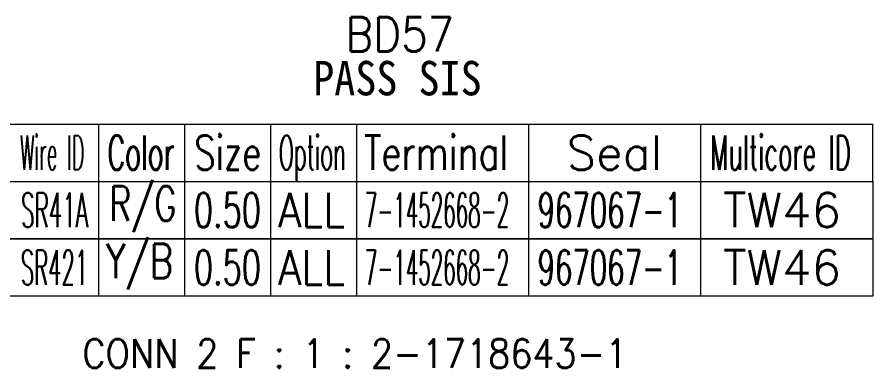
# Model space of a CAD drawing. Header units: inches. Extents: x 47316 to 59086, y 3141 to 11743.
# Drawn here: x 51620.8 to 51695.4, y 6316.3 to 6346.8 of the extents above; entities that cross this region are included whole.
import ezdxf

# ---------------------------------------------------------------- set-up
doc = ezdxf.new("R2010")
doc.units = ezdxf.units.IN
doc.header["$MEASUREMENT"] = 0
doc.styles.get("Standard").update_dxf_attribs({"font": ''})
doc.styles.get('Standard').set_extended_font_data('SimSun')

msp = doc.modelspace()

# ---------------------------------------------------------------- linework, layer by layer
at = {"color": 0, "linetype": 'Continuous', "lineweight": 15}
for p, q in [((51612.929, 6337.529), (51695.429, 6337.529)), ((51612.929, 6332.529), (51695.429, 6332.529))]:
    msp.add_line(p, q, dxfattribs=at)
at = {"color": 7, "linetype": 'Continuous', "lineweight": 15}
for p, q in [((51627.929, 6332.529), (51627.929, 6337.529)), ((51635.429, 6332.529), (51635.429, 6337.529)), ((51642.929, 6332.529), (51642.929, 6337.529)), ((51650.429, 6332.529), (51650.429, 6337.529)), ((51665.429, 6332.529), (51665.429, 6337.529)), ((51680.429, 6332.529), (51680.429, 6337.529)), ((51695.429, 6332.529), (51695.429, 6337.529))]:
    msp.add_line(p, q, dxfattribs=at)
at = {"color": 102, "linetype": 'Continuous', "lineweight": 15}
for p, q in [((51627.929, 6327.529), (51627.929, 6332.529)), ((51635.429, 6327.529), (51635.429, 6332.529)), ((51642.929, 6327.529), (51642.929, 6332.529)), ((51650.429, 6327.529), (51650.429, 6332.529)), ((51665.429, 6327.529), (51665.429, 6332.529)), ((51680.429, 6327.529), (51680.429, 6332.529)), ((51627.929, 6322.529), (51627.929, 6327.529)), ((51635.429, 6322.529), (51635.429, 6327.529)), ((51642.929, 6322.529), (51642.929, 6327.529)), ((51650.429, 6322.529), (51650.429, 6327.529)), ((51665.429, 6322.529), (51665.429, 6327.529)), ((51680.429, 6322.529), (51680.429, 6327.529))]:
    msp.add_line(p, q, dxfattribs=at)
at = {"color": 0, "linetype": 'Continuous', "lineweight": 15}
for points in [[(51612.929, 6327.529), (51612.929, 6332.529), (51695.429, 6332.529), (51695.429, 6327.529)], [(51612.929, 6322.529), (51612.929, 6327.529), (51695.429, 6327.529), (51695.429, 6322.529)]]:
    msp.add_lwpolyline(points, close=True, dxfattribs=at)

# ---------------------------------------------------------------- texts
at = {"color": 6, "linetype": 'Continuous', "lineweight": 20, "char_height": 3, "attachment_point": 1}
for s, insert, width in [('\\Fromans.shx;\\W0.9000000000;\\T1.0000000000;\\o\\lBD57', (51649.422, 6346.846), 10.54286), ('\\f黑体|b0|i0|c1|p0;\\W0.9000000000;\\T1.0000000000;\\o\\lPASS SIS', (51646.61, 6343.029), 15.53258)]:
    msp.add_mtext(s, dxfattribs=dict(at, insert=insert, width=width))
at = {"color": 7, "linetype": 'Continuous', "lineweight": 15, "char_height": 3, "attachment_point": 1}
for s, insert, width in [('\\Fromans.shx;\\W0.4026548673;\\T1.0000000000;\\o\\lWire ID', (51621.044, 6336.529), 6.5), ('\\Fromans.shx;\\W0.5687500000;\\T1.0000000000;\\o\\lColor', (51628.673, 6336.529), 6.5), ('\\Fromans.shx;\\W0.7222222222;\\T1.0000000000;\\o\\lSize', (51636.239, 6336.529), 6.5), ('\\Fromans.shx;\\W0.4595959596;\\T1.0000000000;\\o\\lOption', (51643.626, 6336.529), 6.5), ('\\Fromans.shx;\\W0.7480916031;\\T1.0000000000;\\o\\lTerminal', (51651.036, 6336.529), 14), ('\\Fromans.shx;\\W1.0000000000;\\T1.0000000000;\\o\\lSeal', (51668.715, 6336.529), 9.28571), ('\\Fromans.shx;\\W0.5185185185;\\T1.0000000000;\\o\\lMulticore ID', (51681.226, 6336.529), 14)]:
    msp.add_mtext(s, dxfattribs=dict(at, insert=insert, width=width))
at = {"color": 140, "linetype": 'Continuous', "lineweight": 15, "char_height": 3, "attachment_point": 1}
for s, insert, width in [('\\Fromans.shx;\\W0.7109375000;\\T1.0000000000;\\o\\lR/G', (51628.836, 6332.1), 6.5), ('\\Fromans.shx;\\W0.8750000000;\\T1.0000000000;\\o\\lALL', (51643.554, 6331.529), 6.5), ('\\Fromans.shx;\\W0.5903614458;\\T1.0000000000;\\o\\l967067-1', (51666.182, 6331.529), 14), ('\\Fromans.shx;\\W0.7459016393;\\T1.0000000000;\\o\\lY/B', (51628.536, 6327.1), 6.5), ('\\Fromans.shx;\\W0.8750000000;\\T1.0000000000;\\o\\lALL', (51643.554, 6326.529), 6.5), ('\\Fromans.shx;\\W0.5903614458;\\T1.0000000000;\\o\\l967067-1', (51666.182, 6326.529), 14)]:
    msp.add_mtext(s, dxfattribs=dict(at, insert=insert, width=width))
at = {"color": 21, "linetype": 'Continuous', "lineweight": 15, "char_height": 3, "attachment_point": 1}
for s, insert, width in [('\\Fromans.shx;\\W0.4595959596;\\T1.0000000000;\\o\\lSR41A', (51621.126, 6331.529), 6.5), ('\\Fromans.shx;\\W0.6500000000;\\T1.0000000000;\\o\\l0.50', (51636.208, 6331.529), 6.5), ('\\Fromans.shx;\\W0.4224137931;\\T1.0000000000;\\o\\l7-1452668-2', (51651.11, 6331.529), 14), ('\\Fromans.shx;\\W1.0000000000;\\T1.0000000000;\\o\\lTW46', (51682.358, 6331.529), 11.42857), ('\\Fromans.shx;\\W0.4504950495;\\T1.0000000000;\\o\\lSR421', (51621.123, 6326.529), 6.5), ('\\Fromans.shx;\\W0.6500000000;\\T1.0000000000;\\o\\l0.50', (51636.208, 6326.529), 6.5), ('\\Fromans.shx;\\W0.4224137931;\\T1.0000000000;\\o\\l7-1452668-2', (51651.11, 6326.529), 14), ('\\Fromans.shx;\\W1.0000000000;\\T1.0000000000;\\o\\lTW46', (51682.358, 6326.529), 11.42857)]:
    msp.add_mtext(s, dxfattribs=dict(at, insert=insert, width=width))
at = {"color": 42, "linetype": 'Continuous', "lineweight": 15, "insert": (51626.483, 6318.779), "char_height": 2.5, "width": 56.03571, "attachment_point": 1}
msp.add_mtext('\\Fromans.shx;\\W0.9000000000;\\T1.0000000000;\\o\\lCONN 2 F : 1 : 2-1718643-1', dxfattribs=at)

doc.saveas('drawing.dxf')
